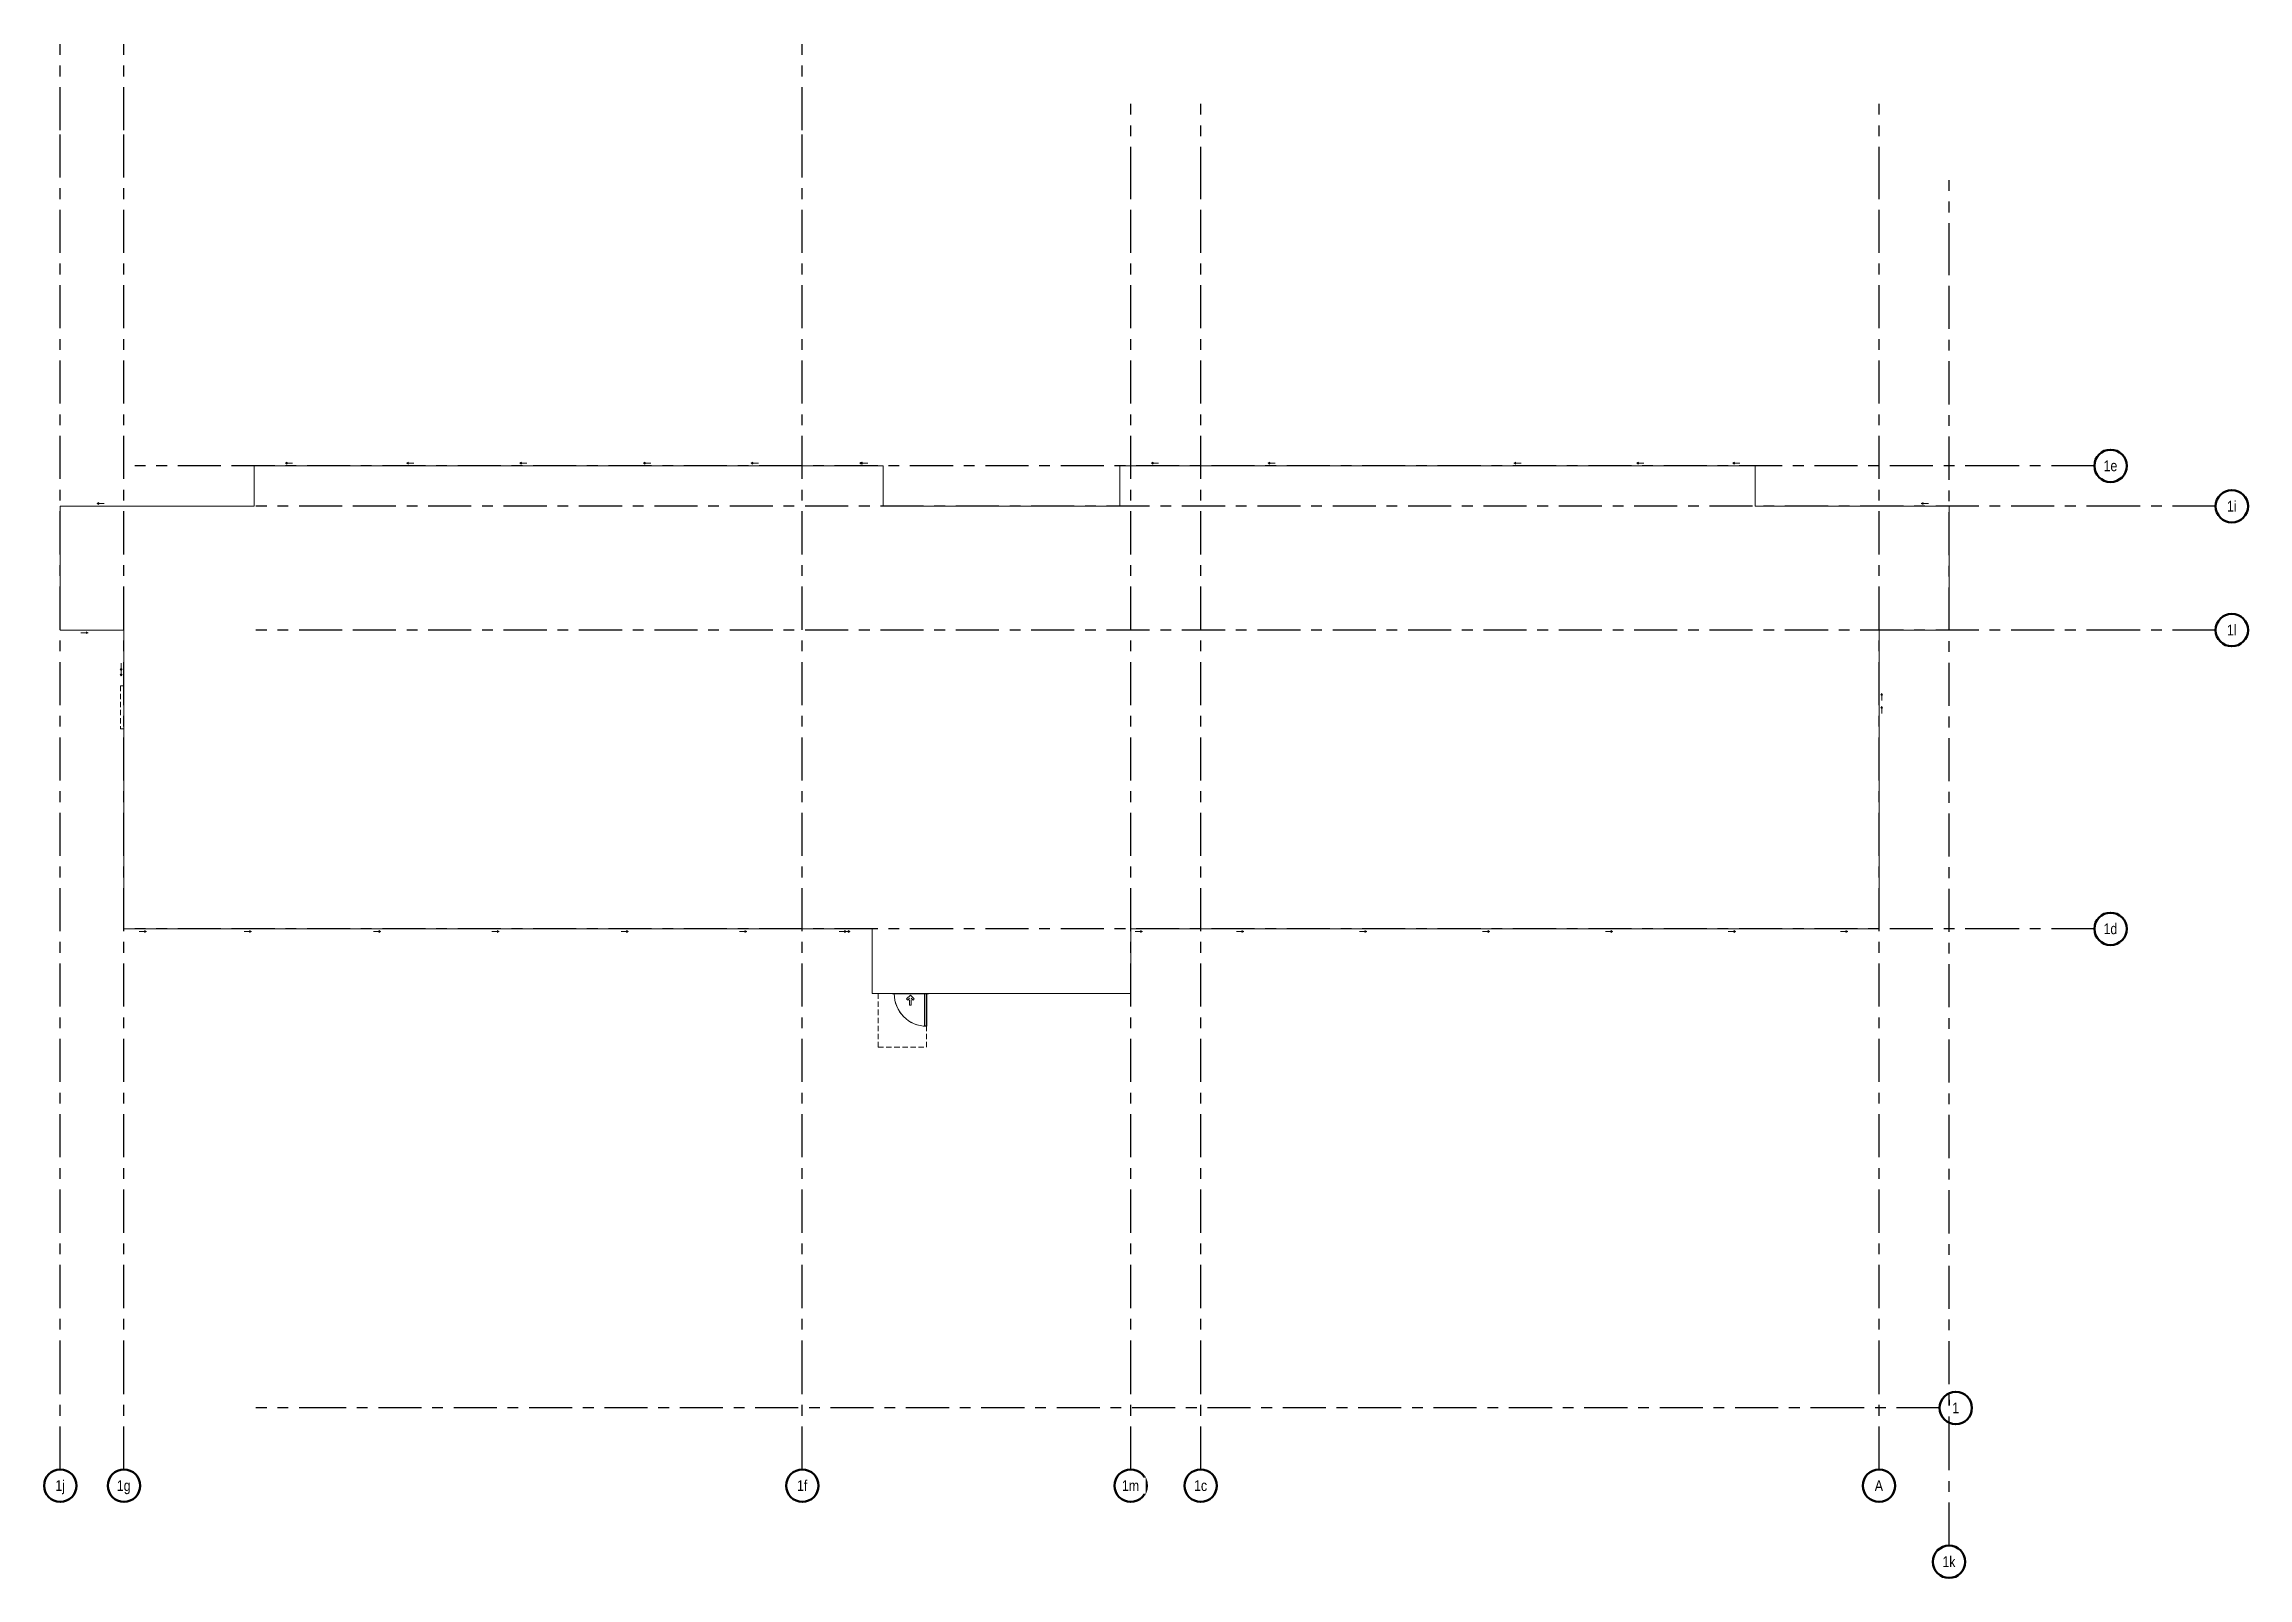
# Model space of a CAD drawing. Header units: inches. Extents: x -729 to 1727, y -1429 to 280.
import ezdxf

# ---------------------------------------------------------------- set-up
doc = ezdxf.new("R2010")
doc.units = ezdxf.units.IN
doc.header["$MEASUREMENT"] = 0
doc.linetypes.add('ADA Clearance', pattern=[9, 6, -3])
doc.linetypes.add('Grid Line', pattern=[84, 48, -12, 12, -12])
for name, color, linetype, lineweight in [('A-DOOR', 31, 'Continuous', 15), ('A-DOOR-FRAM', 31, 'Continuous', 9), ('A-GLAZ', 151, 'Continuous', 15), ('A-ROOF', 132, 'Continuous', 15), ('S-GRID', 1, 'Continuous', 9), ('S-GRID-IDEN', 1, 'Continuous', 50)]:
    doc.layers.add(name, color=color, linetype=linetype, lineweight=lineweight)
doc.styles.add('Arial Narrow', font='ARIALN.TTF', dxfattribs={"height": 12})

# ---------------------------------------------------------------- blocks, each defined once
blk = doc.blocks.new('Door-Single_CE_ - HM Door-2_ HM Frame-5162622-ROOF')
at = {"layer": 'A-DOOR', "linetype": 'ADA Clearance', "lineweight": 9}
for p, q in [((40, -3), (36, -3)), ((40, -51), (40, -3)), ((36, -51), (40, -51))]:
    blk.add_line(p, q, dxfattribs=at)
blk = doc.blocks.new('Door-Single_CE_ - HM Door-2_ HM Frame-5164208-ROOF')
at = {"layer": 'A-DOOR', "linetype": 'ADA Clearance', "lineweight": 9}
for p, q in [((-36, -6), (-36, -66)), ((-4.3, -12.1), (0, -7.9)), ((-3, -13.4), (-4.3, -12.1)), ((-3, -13.4), (-0.9, -11.2)), ((-0.9, -19), (-0.9, -11.2)), ((0.9, -19), (-0.9, -19)), ((4.2, -12.1), (0, -7.9)), ((0.9, -19), (0.9, -11.2)), ((3, -13.4), (0.9, -11.2)), ((3, -13.4), (4.2, -12.1)), ((18, -66), (18, -6)), ((-36, -66), (18, -66))]:
    blk.add_line(p, q, dxfattribs=at)
at = {"layer": 'A-DOOR'}
for p, q in [((16.2, -42.5), (16.2, -6.5)), ((16.2, -6.5), (18, -6.5)), ((18, -6.5), (18, -42.5)), ((18, -42.5), (16.2, -42.5))]:
    blk.add_line(p, q, dxfattribs=at)
at = {"layer": 'A-DOOR', "lineweight": 25}
for p, q in [((16.2, -42.5), (16.2, -6.5)), ((18, -6.5), (16.2, -6.5)), ((18, -6.5), (18, -42.5)), ((18, -42.5), (16.2, -42.5))]:
    blk.add_line(p, q, dxfattribs=at)
at = {"layer": 'A-DOOR', "lineweight": 9}
for start in [179.5, 179.5, 179.5, 180.0012]:
    blk.add_arc((18, -6.5), 36, start, 270, dxfattribs=at)
at = {"layer": 'A-DOOR-FRAM'}
for p, q in [((-20, -6.5), (-20, -6)), ((20, -6.5), (-20, -6.5)), ((20, -6), (20, -6.5))]:
    blk.add_line(p, q, dxfattribs=at)
blk = doc.blocks.new('Window-Sliding-Double - 72_ x 60_-5200978-ROOF')
at = {"layer": 'A-GLAZ'}
for q in [(16, 9.85), (16, 7.85), (22, 8.85)]:
    blk.add_line((14, 8.85), q, dxfattribs=at)
blk = doc.blocks.new('Window-Sliding-Double - 36_ x 36_-5202259-ROOF')
at = {"layer": 'A-GLAZ'}
for q in [(7, 9.85), (7, 7.85), (13, 8.85)]:
    blk.add_line((5, 8.85), q, dxfattribs=at)
blk = doc.blocks.new('Grid - Grid Head-Circle_CE_-46466-ROOF')
at = {"layer": 'S-GRID-IDEN'}
blk.add_circle((0, 0), 0.188, dxfattribs=at)

msp = doc.modelspace()

# ---------------------------------------------------------------- linework, layer by layer
at = {"layer": 'A-ROOF'}
for p, q in [((205.9, -189.8), (-495.1, -189.8)), ((-495.1, -189.8), (-495.1, -234.8)), ((205.9, -234.8), (205.9, -189.8)), ((1177.9, -189.8), (469.9, -189.8)), ((469.9, -189.8), (469.9, -234.8)), ((1177.9, -234.8), (1177.9, -189.8)), ((-495.1, -234.8), (-711.1, -234.8)), ((-711.1, -234.8), (-711.1, -372.8)), ((469.9, -234.8), (205.9, -234.8)), ((1393.9, -234.8), (1177.9, -234.8)), ((1393.9, -372.8), (1393.9, -234.8)), ((-711.1, -372.8), (-640.1, -372.8)), ((-640.1, -372.8), (-640.1, -705.8)), ((1315.9, -705.8), (1315.9, -372.8)), ((1315.9, -372.8), (1393.9, -372.8)), ((-640.1, -705.8), (193.9, -705.8)), ((193.9, -705.8), (193.9, -777.8)), ((481.9, -777.8), (481.9, -705.8)), ((481.9, -705.8), (1315.9, -705.8)), ((193.9, -777.8), (481.9, -777.8))]:
    msp.add_line(p, q, dxfattribs=at)
at = {"layer": 'S-GRID', "linetype": 'Grid Line', "lineweight": 25}
for p, q in [((-711.1, 184.3), (-711.1, 280.3)), ((-640.1, 184.3), (-640.1, 280.3)), ((115.9, 184.3), (115.9, 280.3)), ((481.9, 117.7), (481.9, 213.7)), ((559.9, 117.7), (559.9, 213.7)), ((1315.9, 117.7), (1315.9, 213.7)), ((-711.1, -1212.4), (-711.1, 184.3)), ((-640.1, -1212.4), (-640.1, 184.3)), ((115.9, -1212.4), (115.9, 184.3)), ((1393.9, 32.8), (1393.9, 128.8)), ((481.9, -1212.4), (481.9, 117.7)), ((559.9, -1212.4), (559.9, 117.7)), ((1315.9, -1212.4), (1315.9, 117.7)), ((-532.1, -189.8), (-628.1, -189.8)), ((1459.9, -189.8), (-532.1, -189.8)), ((-397, -234.8), (-493, -234.8)), ((1595, -234.8), (-397, -234.8)), ((-397, -372.8), (-493, -372.8)), ((1595, -372.8), (-397, -372.8)), ((-532.1, -705.8), (-628.1, -705.8)), ((1459.9, -705.8), (-532.1, -705.8)), ((-397, -1239.8), (-493, -1239.8)), ((1287.4, -1239.8), (-397, -1239.8))]:
    msp.add_line(p, q, dxfattribs=at)

# ---------------------------------------------------------------- block references
at = {"layer": 'A-DOOR', "lineweight": 9, "rotation": 180}
msp.add_blockref('Door-Single_CE_ - HM Door-2_ HM Frame-5162622-ROOF', (-604.1, -485.8), dxfattribs=at)
at = {"layer": 'A-DOOR', "lineweight": 9}
msp.add_blockref('Door-Single_CE_ - HM Door-2_ HM Frame-5164208-ROOF', (236.4, -771.8), dxfattribs=at)
at = {"layer": 'A-GLAZ'}
for name, p in [('Window-Sliding-Double - 36_ x 36_-5202259-ROOF', (-465.1, -195.6)), ('Window-Sliding-Double - 36_ x 36_-5202259-ROOF', (-465.1, -195.6)), ('Window-Sliding-Double - 72_ x 60_-5200978-ROOF', (-339.1, -195.6)), ('Window-Sliding-Double - 72_ x 60_-5200978-ROOF', (-339.1, -195.6)), ('Window-Sliding-Double - 72_ x 60_-5200978-ROOF', (-213.1, -195.6)), ('Window-Sliding-Double - 72_ x 60_-5200978-ROOF', (-213.1, -195.6)), ('Window-Sliding-Double - 72_ x 60_-5200978-ROOF', (-75.1, -195.6)), ('Window-Sliding-Double - 72_ x 60_-5200978-ROOF', (-75.1, -195.6)), ('Window-Sliding-Double - 72_ x 60_-5200978-ROOF', (44.9, -195.6)), ('Window-Sliding-Double - 72_ x 60_-5200978-ROOF', (44.9, -195.6)), ('Window-Sliding-Double - 36_ x 36_-5202259-ROOF', (174.9, -195.6)), ('Window-Sliding-Double - 36_ x 36_-5202259-ROOF', (175.9, -195.6)), ('Window-Sliding-Double - 36_ x 36_-5202259-ROOF', (499.9, -195.6)), ('Window-Sliding-Double - 36_ x 36_-5202259-ROOF', (499.9, -195.6)), ('Window-Sliding-Double - 72_ x 60_-5200978-ROOF', (620.9, -195.6)), ('Window-Sliding-Double - 72_ x 60_-5200978-ROOF', (620.9, -195.6)), ('Window-Sliding-Double - 72_ x 60_-5200978-ROOF', (894.9, -195.6)), ('Window-Sliding-Double - 72_ x 60_-5200978-ROOF', (894.9, -195.6)), ('Window-Sliding-Double - 72_ x 60_-5200978-ROOF', (1031.9, -195.6)), ('Window-Sliding-Double - 72_ x 60_-5200978-ROOF', (1031.9, -195.6)), ('Window-Sliding-Double - 36_ x 36_-5202259-ROOF', (1147.9, -195.6)), ('Window-Sliding-Double - 36_ x 36_-5202259-ROOF', (1147.9, -195.6)), ('Window-Sliding-Double - 36_ x 36_-5202259-ROOF', (-675.1, -240.6)), ('Window-Sliding-Double - 36_ x 36_-5202259-ROOF', (-675.1, -240.6)), ('Window-Sliding-Double - 36_ x 36_-5202259-ROOF', (1357.9, -240.6)), ('Window-Sliding-Double - 36_ x 36_-5202259-ROOF', (1357.9, -240.6))]:
    msp.add_blockref(name, p, dxfattribs=at)
for name, p, rotation in [('Window-Sliding-Double - 36_ x 36_-5202259-ROOF', (-675.1, -366.9), 180), ('Window-Sliding-Double - 36_ x 36_-5202259-ROOF', (-675.1, -366.9), 180), ('Window-Sliding-Double - 72_ x 60_-5200978-ROOF', (-634.3, -431.8), 89.99999999999982), ('Window-Sliding-Double - 72_ x 60_-5200978-ROOF', (-634.3, -437.8), 89.99999999999982), ('Window-Sliding-Double - 72_ x 60_-5200978-ROOF', (1310, -429.3), 269.9999999999997), ('Window-Sliding-Double - 72_ x 60_-5200978-ROOF', (1310, -443.8), 269.9999999999997), ('Window-Sliding-Double - 36_ x 36_-5202259-ROOF', (-610.1, -699.9), 180), ('Window-Sliding-Double - 36_ x 36_-5202259-ROOF', (-610.1, -699.9), 180), ('Window-Sliding-Double - 72_ x 60_-5200978-ROOF', (-484.1, -699.9), 180), ('Window-Sliding-Double - 72_ x 60_-5200978-ROOF', (-484.1, -699.9), 180), ('Window-Sliding-Double - 72_ x 60_-5200978-ROOF', (-340.1, -699.9), 180), ('Window-Sliding-Double - 72_ x 60_-5200978-ROOF', (-340.1, -699.9), 180), ('Window-Sliding-Double - 72_ x 60_-5200978-ROOF', (-208.1, -699.9), 180), ('Window-Sliding-Double - 72_ x 60_-5200978-ROOF', (-208.1, -699.9), 180), ('Window-Sliding-Double - 72_ x 60_-5200978-ROOF', (-64.1, -699.9), 180), ('Window-Sliding-Double - 72_ x 60_-5200978-ROOF', (-64.1, -699.9), 180), ('Window-Sliding-Double - 72_ x 60_-5200978-ROOF', (67.9, -699.9), 180), ('Window-Sliding-Double - 72_ x 60_-5200978-ROOF', (67.9, -699.9), 180), ('Window-Sliding-Double - 36_ x 36_-5202259-ROOF', (169.9, -699.9), 180), ('Window-Sliding-Double - 36_ x 36_-5202259-ROOF', (173.9, -699.9), 180), ('Window-Sliding-Double - 36_ x 36_-5202259-ROOF', (499.9, -699.9), 180), ('Window-Sliding-Double - 36_ x 36_-5202259-ROOF', (499.9, -699.9), 180), ('Window-Sliding-Double - 72_ x 60_-5200978-ROOF', (621.9, -699.9), 180), ('Window-Sliding-Double - 72_ x 60_-5200978-ROOF', (621.9, -699.9), 180), ('Window-Sliding-Double - 72_ x 60_-5200978-ROOF', (758.9, -699.9), 180), ('Window-Sliding-Double - 72_ x 60_-5200978-ROOF', (758.9, -699.9), 180), ('Window-Sliding-Double - 72_ x 60_-5200978-ROOF', (895.9, -699.9), 180), ('Window-Sliding-Double - 72_ x 60_-5200978-ROOF', (895.9, -699.9), 180), ('Window-Sliding-Double - 72_ x 60_-5200978-ROOF', (1032.9, -699.9), 180), ('Window-Sliding-Double - 72_ x 60_-5200978-ROOF', (1032.9, -699.9), 180), ('Window-Sliding-Double - 72_ x 60_-5200978-ROOF', (1169.9, -699.9), 180), ('Window-Sliding-Double - 72_ x 60_-5200978-ROOF', (1169.9, -699.9), 180), ('Window-Sliding-Double - 36_ x 36_-5202259-ROOF', (1285.9, -699.9), 180), ('Window-Sliding-Double - 36_ x 36_-5202259-ROOF', (1285.9, -699.9), 180)]:
    msp.add_blockref(name, p, dxfattribs=dict(at, rotation=rotation))
at = {"layer": 'S-GRID-IDEN', "xscale": 95.99999999999994, "yscale": 95.99999999999994, "zscale": 95.99999999999994, "rotation": 89.99999999999962}
for p in [(1573.9, -189.8), (1709, -234.8), (1709, -372.8), (1573.9, -705.8), (1401.4, -1239.8)]:
    msp.add_blockref('Grid - Grid Head-Circle_CE_-46466-ROOF', p, dxfattribs=at)
at = {"layer": 'S-GRID-IDEN', "xscale": 95.99999999999994, "yscale": 95.99999999999994, "zscale": 95.99999999999994}
for p in [(-711.1, -1326.4), (-640.1, -1326.4), (115.9, -1326.4), (481.9, -1326.4), (559.9, -1326.4), (1315.9, -1326.4), (1393.9, -1411.2)]:
    msp.add_blockref('Grid - Grid Head-Circle_CE_-46466-ROOF', p, dxfattribs=at)

# ---------------------------------------------------------------- next in the draw order: texts
at = {"layer": 'S-GRID-IDEN', "lineweight": 9, "char_height": 12, "attachment_point": 1, "style": 'Arial Narrow', "bg_fill": 3, "box_fill_scale": 1.25, "bg_fill_color": 9, "bg_fill_true_color": 13158600, "bg_fill_transparency": 0}
for s, insert, width in [('1e', (1566.1, -183.7), 18.786), ('1i', (1703.6, -228.7), 13.029), ('1l', (1703.6, -366.7), 13.029), ('1d', (1566.1, -699.7), 18.786), ('1', (1397.5, -1233.7), 9.393), ('1j', (-716.6, -1320.3), 13.029), ('1g', (-648, -1320.3), 18.786), ('1f', (110, -1320.3), 13.938), ('1m', (472.1, -1320.3), 23.331), ('1c', (552.5, -1320.3), 17.574), ('A', (1311.1, -1320.3), 11.211), ('1k', (1386.5, -1405.2), 17.574)]:
    msp.add_mtext(s, dxfattribs=dict(at, insert=insert, width=width))

# ---------------------------------------------------------------- next in the draw order: linework, layer by layer
at = {"layer": 'S-GRID', "linetype": 'Grid Line', "lineweight": 25}
for p, q in [((1393.9, -1297.2), (1393.9, 32.8)), ((1555.9, -189.8), (1459.9, -189.8)), ((1691, -234.8), (1595, -234.8)), ((1691, -372.8), (1595, -372.8)), ((1555.9, -705.8), (1459.9, -705.8)), ((-711.1, -1308.4), (-711.1, -1212.4)), ((-640.1, -1308.4), (-640.1, -1212.4)), ((115.9, -1308.4), (115.9, -1212.4)), ((481.9, -1308.4), (481.9, -1212.4)), ((559.9, -1308.4), (559.9, -1212.4)), ((1315.9, -1308.4), (1315.9, -1212.4)), ((1383.4, -1239.8), (1287.4, -1239.8)), ((1393.9, -1393.2), (1393.9, -1297.2))]:
    msp.add_line(p, q, dxfattribs=at)

doc.saveas('drawing.dxf')
